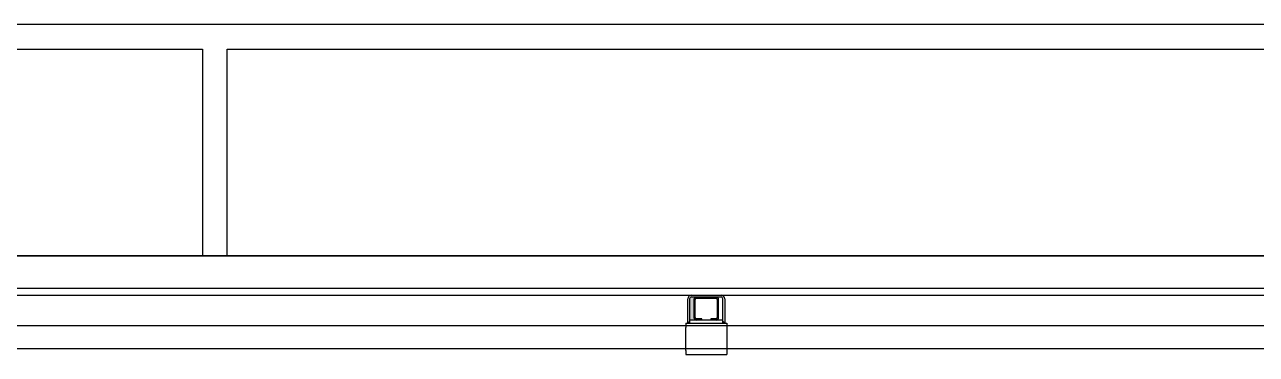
# Model space of a CAD drawing. Extents: x -1899985 to -450366, y 556196 to 2151267.
# Drawn here: x -1100209 to -1098578, y 580100 to 580537 of the extents above; entities that cross this region are included whole.
import ezdxf

# ---------------------------------------------------------------- set-up
doc = ezdxf.new("R2010")
doc.units = 0
doc.header["$LTSCALE"] = 1000
doc.header["$MEASUREMENT"] = 0
doc.layers.add('A-LIN-V', color=9, linetype='Continuous')
doc.layers.add('S-SB', color=21, linetype='Continuous')

# ---------------------------------------------------------------- blocks, each defined once
blk = doc.blocks.new('11')
at = {"layer": 'A-LIN-V'}
h = blk.add_hatch(color=1, dxfattribs=at)
h.dxf.hatch_style = 1
h.paths.add_polyline_path([(1597280.5, -76162.3, -0.414214), (1597277.2, -76159.1), (1597277.2, -76135.2, -0.414214), (1597280.5, -76131.9), (1597274, -76131.9, 0.414214), (1597271.5, -76134.3), (1597271.5, -76164.3), (1597271.9, -76164), (1597271.9, -76162.3)])
h = blk.add_hatch(color=1, dxfattribs=at)
h.dxf.hatch_style = 1
h.paths.add_polyline_path([(1597318.1, -76166.7), (1597315.3, -76164), (1597315.3, -76166.7)])
h.paths.add_polyline_path([(1597271.9, -76166.7), (1597271.9, -76164), (1597269.1, -76166.7)])
at = {"layer": 'A-LIN-V', "color": 1}
for p, q in [((1604014.2, -75770.7), (1595896.1, -75770.7)), ((1595950.4, -75803.4), (1596626.8, -75803.4)), ((1596626.8, -75803.4), (1596626.8, -76077.3)), ((1596659.4, -76077.3), (1596659.4, -75803.4)), ((1596659.4, -75803.4), (1598257.3, -75803.4)), ((1592562.4, -76077.3), (1605899.7, -76077.3)), ((1598840.1, -76077.3), (1592562.4, -76077.3)), ((1598840.1, -76120.8), (1592345, -76120.8)), ((1594075.6, -76129.5), (1605899.7, -76129.5)), ((1597269.1, -76166.7), (1597269.1, -76134.3)), ((1597271.5, -76134.3), (1597271.5, -76164.3)), ((1597274, -76129.5), (1597313.1, -76129.5)), ((1597280.5, -76131.9), (1597274, -76131.9)), ((1597277.2, -76135.2), (1597277.2, -76159.1)), ((1597278.9, -76159.1), (1597278.9, -76135.2)), ((1597306.6, -76131.9), (1597280.5, -76131.9)), ((1597280.5, -76133.5), (1597306.6, -76133.5)), ((1597313.1, -76131.9), (1597306.6, -76131.9)), ((1597308.2, -76135.2), (1597308.2, -76159.1)), ((1597309.9, -76159.1), (1597309.9, -76135.2)), ((1597315.6, -76164.2), (1597315.6, -76134.3)), ((1597318, -76134.3), (1597318, -76166.6)), ((1597266.4, -76169.9), (1596261.6, -76169.9)), ((1598008.8, -76169.9), (1596404.4, -76169.9)), ((1597266.4, -76166.7), (1597269.1, -76166.7)), ((1597266.4, -76166.7), (1597266.4, -76172.1)), ((1597266.4, -76202.6), (1597266.4, -76172.1)), ((1597271.9, -76164), (1597269.1, -76166.7)), ((1597269.1, -76166.7), (1597271.9, -76166.7)), ((1597271.9, -76162.3), (1597280.5, -76162.3)), ((1597271.9, -76166.7), (1597271.9, -76162.3)), ((1597271.9, -76166.7), (1597315.3, -76166.7)), ((1597287.6, -76160.7), (1597280.5, -76160.7)), ((1597280.5, -76162.3), (1597287.6, -76162.3)), ((1597287.6, -76162.3), (1597287.6, -76160.7)), ((1597287.6, -76162.3), (1597299.5, -76162.3)), ((1597306.6, -76160.7), (1597299.5, -76160.7)), ((1597299.5, -76160.7), (1597299.5, -76162.3)), ((1597299.5, -76162.3), (1597306.6, -76162.3)), ((1597306.6, -76162.3), (1597315.3, -76162.3)), ((1597315.3, -76166.7), (1597315.3, -76162.3)), ((1597318.1, -76166.7), (1597315.3, -76164)), ((1597315.3, -76166.7), (1597318.1, -76166.7)), ((1597318.1, -76166.7), (1597320.8, -76166.7)), ((1597320.8, -76166.7), (1597320.8, -76172.1)), ((1598697.7, -76169.9), (1597320.8, -76169.9)), ((1597320.8, -76172.1), (1597320.8, -76202.6)), ((1597266.4, -76200.4), (1596261.6, -76200.4)), ((1598539, -76200.4), (1596973.8, -76200.4)), ((1597266.4, -76202.6), (1597266.4, -76208)), ((1597266.4, -76208), (1597320.8, -76208)), ((1598697.7, -76200.4), (1597320.8, -76200.4)), ((1597320.8, -76202.6), (1597320.8, -76208))]:
    blk.add_line(p, q, dxfattribs=at)
for centre, radius, start, end in [((1597274, -76134.3), 4.89, 90, 180), ((1597274, -76134.3), 2.45, 90, 180), ((1597280.5, -76135.2), 3.26, 90, 180), ((1597280.5, -76135.2), 1.63, 90, 180), ((1597306.6, -76135.2), 3.26, 0, 90), ((1597306.6, -76135.2), 1.63, 360, 90), ((1597313.1, -76134.3), 4.89, 0, 90), ((1597313.1, -76134.3), 2.45, 0, 90), ((1597280.5, -76159.1), 3.26, 180, 270), ((1597280.5, -76159.1), 1.63, 180, 270), ((1597306.6, -76159.1), 1.63, 270, 360), ((1597306.6, -76159.1), 3.26, 270, 0)]:
    blk.add_arc(centre, radius, start, end, dxfattribs=at)
blk = doc.blocks.new('23423wer')
at = {"layer": 'S-SB', "xscale": 0.735970624901321, "yscale": 0.735970624901321, "zscale": 0.735970624901321}
blk.add_blockref('11', (-2850596.9, 597906.1), dxfattribs=at)

msp = doc.modelspace()

# ---------------------------------------------------------------- block references
at = {"xscale": 1.35874988235309, "yscale": 1.35874988235309, "zscale": 1.35874988235309}
msp.add_blockref('23423wer', (1176648.1, -156096.8), dxfattribs=at)

doc.saveas('drawing.dxf')
